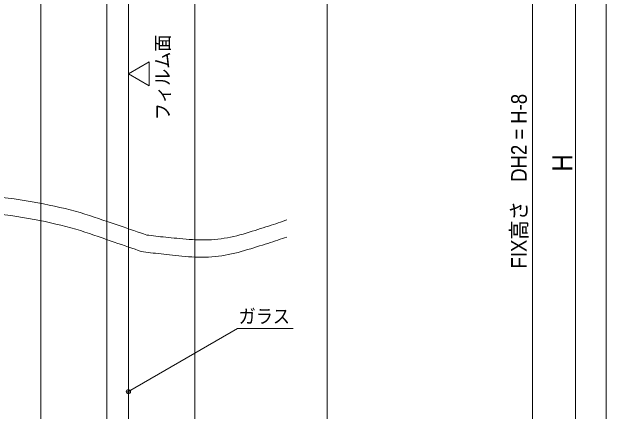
# Model space of a CAD drawing. Units: millimetres, scale not verified. Extents: x -6062 to 6062, y -3045 to 3045.
# Drawn here: x 823 to 2212, y -1085 to -152 of the extents above; entities that cross this region are included whole.
import ezdxf
from ezdxf.enums import TextEntityAlignment as Align

# ---------------------------------------------------------------- set-up
doc = ezdxf.new("R2010")
doc.units = ezdxf.units.MM
doc.header["$LTSCALE"] = 20
for name, color, linetype, lineweight in [('0-0_2寸法-1', 7, 'Continuous', 9), ('0-2_2寸法-3', 7, 'Continuous', 9), ('0-4_3一般', 7, 'Continuous', 9), ('0-5_1図面枠', 7, 'Continuous', 9)]:
    doc.layers.add(name, color=color, linetype=linetype, lineweight=lineweight)
doc.styles.add('ＭＳ ゴシック', font='')
doc.styles.add('ＭＳ Ｐゴシック', font='')
doc.styles.get('ＭＳ ゴシック').set_extended_font_data('MS Gothic')
doc.styles.get('ＭＳ Ｐゴシック').set_extended_font_data('MS PGothic')

# ---------------------------------------------------------------- blocks, each defined once
blk = doc.blocks.new('グループ-66')
at = {"layer": '0-4_3一般'}
for p, q in [((53563.7, -40000), (53563.7, 18204.9)), ((60763.7, 18204.9), (60763.7, -40000))]:
    blk.add_line(p, q, dxfattribs=at)
blk.add_lwpolyline([(57663.7, 9404.9), (57663.7, -31200), (56663.7, -31200), (56663.7, 9404.9)], close=True, dxfattribs=at)
blk = doc.blocks.new('グループ-83')
at = {"layer": '0-4_3一般'}
for points in [[(42571, -13088.9), (42717.9, -13049.5), (42869.9, -13008.9), (43027.1, -12967), (43189.5, -12923.8), (43357, -12879.4), (43529.7, -12833.8), (43707.5, -12786.8), (43890.4, -12738.7), (44078.5, -12689.2), (44271.8, -12638.6), (44470.2, -12586.6), (44673.7, -12533.4), (44882.4, -12479), (45096.3, -12423.2), (45315.2, -12367.6), (45539.2, -12313.4), (45768.1, -12260.5), (46002.2, -12209.1), (46241.2, -12159), (46485.3, -12110.3), (46734.4, -12063.1), (46988.5, -12017.2), (47247.6, -11972.7), (47511.8, -11929.7), (47781, -11888), (48055.3, -11847.7), (48334.5, -11808.8), (48618.8, -11771.3), (48905.5, -11737.4), (49191.9, -11709.3), (49478, -11686.9), (49763.9, -11670.4), (50049.5, -11659.6), (50334.8, -11654.6), (50619.9, -11655.3), (50904.7, -11661.8), (51189.3, -11674.2), (51473.5, -11692.2), (51757.6, -11716.1)], [(51757.6, -11716.1), (52041.3, -11745.7), (52324.8, -11781.1), (52608, -11822.3), (52888.5, -11867.4), (53163.8, -11914.4), (53433.9, -11963.3), (53698.9, -12014.2), (53958.7, -12066.9), (54213.3, -12121.7), (54462.7, -12178.4), (54706.9, -12237), (54946, -12297.5), (55179.8, -12360), (55408.5, -12424.4), (55632, -12490.8), (55850.4, -12559.1), (56063.5, -12629.3), (56271.6, -12699.7), (56474.6, -12768.5), (56672.6, -12835.7), (56865.6, -12901.3), (57053.6, -12965.2), (57236.6, -13027.6), (57414.5, -13088.3), (57587.4, -13147.5), (57755.4, -13205), (57918.3, -13260.9), (58076.1, -13315.2), (58229, -13367.9), (58376.8, -13419), (58519.7, -13468.5), (58519.7, -13468.5)], [(42571, -13888.9), (42715.5, -13849.3), (42865.1, -13808.4), (43019.7, -13766.3), (43179.4, -13722.9), (43344.2, -13678.3), (43514, -13632.3), (43689, -13585.2), (43868.9, -13536.7), (44054, -13487), (44244.1, -13436), (44439.2, -13383.8), (44639.5, -13330.3), (44844.8, -13275.5), (45055.1, -13219.5), (45270.5, -13163.5), (45490.8, -13108.9), (45716.1, -13055.7), (45946.3, -13003.8), (46181.5, -12953.4), (46421.6, -12904.3), (46666.6, -12856.6), (46916.6, -12810.3), (47171.5, -12765.3), (47431.4, -12721.8), (47696.2, -12679.6), (47966, -12638.8), (48240.7, -12599.4), (48520.4, -12561.3), (48802.4, -12526.9), (49084.2, -12498.2), (49365.7, -12475.2), (49646.9, -12458.1), (49927.9, -12446.7), (50208.6, -12441), (50489, -12441.1), (50769.2, -12447), (51049.2, -12458.7), (51328.8, -12476.1), (51608.3, -12499.3)], [(51608.3, -12499.3), (51887.4, -12528.3), (52166.3, -12563), (52444.9, -12603.5), (52720.9, -12647.8), (52991.8, -12694.1), (53257.5, -12742.4), (53518.2, -12792.6), (53773.8, -12844.8), (54024.2, -12898.9), (54269.6, -12955), (54509.9, -13013), (54745.1, -13073), (54975.2, -13135), (55200.2, -13198.9), (55420.1, -13264.7), (55634.9, -13332.5), (55844.6, -13402.3), (56049.3, -13472.3), (56249, -13540.6), (56443.8, -13607.4), (56633.7, -13672.5), (56818.6, -13736.1), (56998.7, -13798), (57173.7, -13858.4), (57343.9, -13917.2), (57509.1, -13974.3), (57669.3, -14029.9), (57824.6, -14083.8), (57975, -14136.2), (58120.5, -14187), (58261, -14236.2), (58261, -14236.2)], [(63846.1, -13171.3), (63972.4, -13131), (64095.7, -13091.3), (64216, -13052.3), (64333.2, -13013.9), (64447.5, -12976.1), (64558.7, -12939), (64667, -12902.5), (64772.2, -12866.6), (64874.4, -12831.3), (64973.5, -12796.7), (65069.7, -12762.6)], [(58519.7, -13468.5), (58620.8, -13481.9), (58725, -13495.1), (58832.2, -13508.3), (58942.6, -13521.4), (59056, -13534.4), (59172.6, -13547.4), (59292.2, -13560.2), (59414.9, -13572.9), (59540.7, -13585.6), (59669.5, -13598.2), (59801.5, -13610.6), (59936.5, -13623), (60074.7, -13635.3), (60215.9, -13647.5), (60360.2, -13659.7), (60507.5, -13671.7), (60657.8, -13683.5), (60808.5, -13692.6), (60958.8, -13698.3), (61108.7, -13700.7), (61258.3, -13699.8), (61407.5, -13695.4), (61556.4, -13687.7), (61704.9, -13676.7), (61853, -13662.3), (62000.8, -13644.5), (62148.2, -13623.3), (62295.2, -13598.8), (62441.9, -13571), (62588.2, -13539.7), (62734.2, -13505.1), (62879.7, -13467.1), (63025, -13425.8), (63169.2, -13382), (63310.6, -13338.6), (63449, -13295.8), (63584.4, -13253.7), (63716.7, -13212.2), (63846.1, -13171.3)], [(63796.3, -13980.4), (63927.7, -13939.5), (64056.1, -13899.1), (64181.3, -13859.3), (64303.3, -13820.2), (64422.2, -13781.6), (64538, -13743.6), (64650.6, -13706.2), (64760.1, -13669.5), (64866.5, -13633.3), (64969.7, -13597.6), (65069.7, -13562.6)], [(58261, -14236.2), (58365.9, -14250.8), (58474, -14265.5), (58585.3, -14280.1), (58699.8, -14294.7), (58817.5, -14309.2), (58938.5, -14323.8), (59062.6, -14338.2), (59190, -14352.7), (59320.5, -14367.2), (59454.3, -14381.6), (59591.3, -14396), (59731.5, -14410.3), (59874.9, -14424.6), (60021.5, -14438.9), (60171.3, -14453.2), (60324.4, -14467.4), (60480.4, -14481.5), (60636.9, -14492.7), (60793, -14500.5), (60948.8, -14504.7), (61104.2, -14505.4), (61259.3, -14502.5), (61414, -14496.1), (61568.4, -14486.2), (61722.4, -14472.8), (61876, -14455.8), (62029.3, -14435.3), (62182.2, -14411.3), (62334.8, -14383.8), (62487, -14352.7), (62638.9, -14318.1), (62790.4, -14280), (62941.5, -14238.3), (63091.7, -14194), (63238.9, -14150.1), (63383, -14106.8), (63523.9, -14064.1), (63661.6, -14021.9), (63796.3, -13980.4)]]:
    blk.add_lwpolyline(points, dxfattribs=at)
blk = doc.blocks.new('グループ-84')
at = {"layer": '0-4_3一般'}
for name in ['グループ-66', 'グループ-83']:
    blk.add_blockref(name, (0, 0), dxfattribs=at)
blk = doc.blocks.new('グループ-86')
at = {"layer": '0-4_3一般'}
blk.add_line((66963.7, 19804.9), (66963.7, -40000), dxfattribs=at)
blk.add_blockref('グループ-84', (0, 0), dxfattribs=at)
blk = doc.blocks.new('グループ-90')
at = {"layer": '0-5_1図面枠'}
blk.add_lwpolyline([(-80000, 55400), (80000, 55400), (80000, -55400), (-80000, -55400)], close=True, dxfattribs=at)
blk = doc.blocks.new('図面枠')
at = {"layer": '0-5_1図面枠'}
blk.add_blockref('グループ-90', (0, 0), dxfattribs=at)

msp = doc.modelspace()

# ---------------------------------------------------------------- linework, layer by layer
at = {"layer": '0-0_2寸法-1'}
for p, q in [((2140.68, 977.53), (2140.68, -1987.29)), ((2040.68, 897.53), (2040.68, -1987.29))]:
    msp.add_line(p, q, dxfattribs=at)
at = {"layer": '0-2_2寸法-3'}
for p, q in [((1100.58, -1038.24), (1090.79, -1038.24)), ((1095.86, -1034.24), (1095.51, -1034.24)), ((1095.86, -1034.24), (1095.51, -1034.24)), ((1099.68, -1042.24), (1091.69, -1042.24))]:
    msp.add_line(p, q, dxfattribs=at)
msp.add_lwpolyline([(1144.28, -268.72), (1144.28, -324.84), (1095.68, -296.78)], close=True, dxfattribs=at)
msp.add_lwpolyline([(1095.68, -1039.23), (1350.68, -892.01), (1480.71, -892.01)], dxfattribs=at)
msp.add_circle((1095.68, -1039.23), 5.01, dxfattribs=at)
msp.add_circle((1095.68, -1039.23), 5.01, dxfattribs=at)

# ---------------------------------------------------------------- block references
at = {"layer": '0-4_3一般', "xscale": 0.05, "yscale": 0.05}
msp.add_blockref('グループ-86', (-1787.5, 0), dxfattribs=at)
at = {"layer": '0-5_1図面枠', "xscale": 0.05, "yscale": 0.05}
msp.add_blockref('図面枠', (-1787.5, 0), dxfattribs=at)

# ---------------------------------------------------------------- texts
at = {"layer": '0-0_2寸法-1', "style": 'ＭＳ Ｐゴシック', "width": 0.9}
for s, height, p in [('FIX高さ\u3000DH2 = H-8', 36.69, (2038.14, -751.42)), ('H', 47.17, (2147.75, -525.12))]:
    msp.add_text(s, height=height, rotation=90, dxfattribs=at).set_placement(p, align=Align.BOTTOM_LEFT)
at = {"layer": '0-2_2寸法-3', "style": 'ＭＳ ゴシック', "width": 0.9}
msp.add_text('フィルム面', height=32.55, rotation=90, dxfattribs=at).set_placement((1201.88, -405.14), align=Align.BOTTOM_LEFT)
msp.add_text('ガラス', height=32.55, dxfattribs=at).set_placement((1353.53, -889.24), align=Align.BOTTOM_LEFT)

doc.saveas('drawing.dxf')
